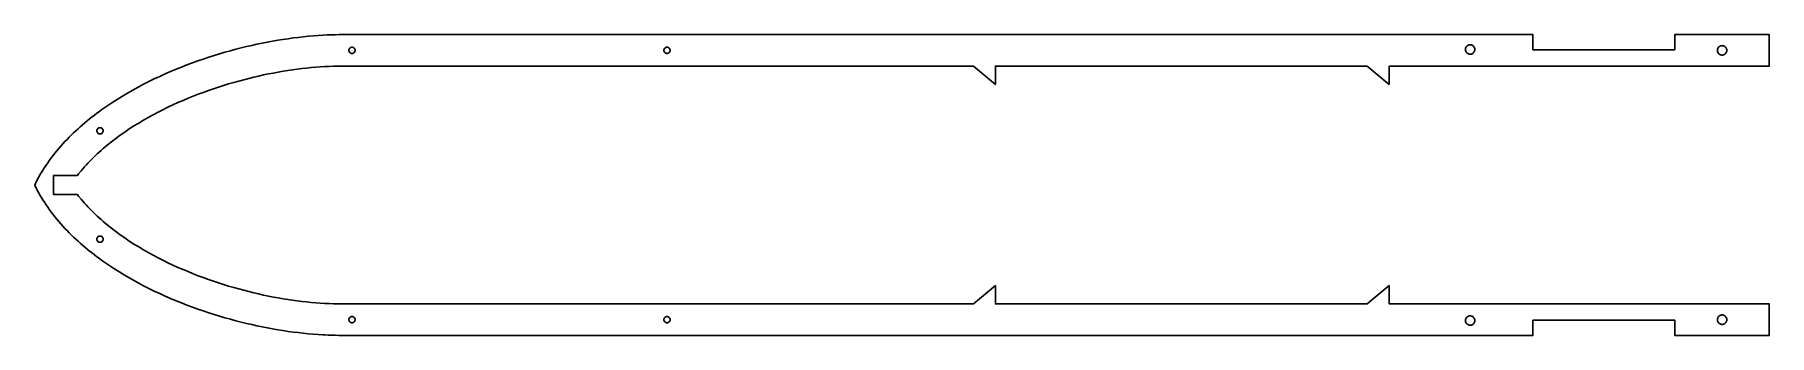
# Model space of a CAD drawing. Header units: millimetres. Extents: x 0 to 551, y 0 to 96.
import ezdxf

# ---------------------------------------------------------------- set-up
doc = ezdxf.new("R2010")
doc.units = ezdxf.units.MM

msp = doc.modelspace()

# ---------------------------------------------------------------- linework, layer by layer
for points in [[(14.74, 43.31), (13.93, 44.31), (13.54, 44.82), (5.94, 44.82), (5.94, 50.82), (13.54, 50.82), (13.93, 51.33), (14.74, 52.33), (15.26, 52.95), (15.79, 53.56), (16.34, 54.17), (16.89, 54.77), (17.46, 55.37), (18.04, 55.96), (18.63, 56.55), (19.23, 57.13), (19.84, 57.71), (20.46, 58.28), (21.09, 58.84), (21.73, 59.4), (22.38, 59.95), (23.04, 60.5), (24.39, 61.58), (25.76, 62.63), (27.16, 63.66), (28.59, 64.66), (30.04, 65.64), (31.52, 66.59), (33.01, 67.52), (34.53, 68.42), (36.06, 69.29), (37.6, 70.14), (39.16, 70.97), (40.73, 71.77), (42.31, 72.54), (43.89, 73.29), (45.49, 74.01), (47.09, 74.71), (48.69, 75.39), (50.3, 76.04), (51.91, 76.67), (53.52, 77.27), (55.13, 77.86), (56.74, 78.42), (58.35, 78.95), (59.96, 79.47), (61.57, 79.96), (63.17, 80.43), (64.76, 80.88), (66.36, 81.31), (67.94, 81.72), (69.52, 82.1), (71.09, 82.47), (72.66, 82.81), (74.21, 83.14), (75.76, 83.44), (77.3, 83.73), (78.83, 83.99), (80.35, 84.24), (81.85, 84.46), (83.35, 84.67), (84.84, 84.85), (86.31, 85.02), (87.77, 85.16), (89.22, 85.29), (90.65, 85.4), (92.07, 85.49), (93.47, 85.56), (94.85, 85.61), (96.22, 85.63), (97.58, 85.64), (298.01, 85.64), (305.01, 79.82), (305.01, 85.64), (423.01, 85.64), (430.01, 79.82), (430.01, 85.64), (550.66, 85.64), (550.66, 95.64), (520.66, 95.64), (520.66, 90.82), (475.6, 90.82), (475.6, 95.64), (97.58, 95.64), (96.69, 95.64), (95.41, 95.62), (94.12, 95.59), (92.83, 95.54), (91.51, 95.47), (89.96, 95.38), (88.4, 95.26), (86.83, 95.12), (85.25, 94.96), (83.66, 94.78), (82.05, 94.58), (80.44, 94.36), (78.81, 94.12), (77.18, 93.86), (75.54, 93.57), (73.89, 93.27), (72.23, 92.94), (70.56, 92.59), (68.88, 92.22), (67.2, 91.83), (65.51, 91.42), (63.81, 90.98), (62.11, 90.52), (60.4, 90.04), (58.69, 89.54), (56.97, 89.01), (55.25, 88.46), (53.52, 87.88), (51.79, 87.28), (50.06, 86.66), (48.33, 86.01), (46.6, 85.33), (44.87, 84.63), (43.14, 83.9), (41.41, 83.14), (39.69, 82.36), (37.97, 81.55), (36.26, 80.71), (34.55, 79.84), (32.86, 78.94), (31.17, 78.02), (29.49, 77.06), (27.83, 76.07), (26.18, 75.05), (24.54, 73.99), (22.93, 72.91), (21.33, 71.79), (20.55, 71.22), (19.76, 70.64), (18.99, 70.05), (18.21, 69.45), (17.45, 68.84), (16.69, 68.23), (15.95, 67.61), (15.2, 66.97), (14.47, 66.33), (13.75, 65.68), (13.03, 65.03), (12.32, 64.36), (11.63, 63.69), (10.94, 63), (10.26, 62.31), (9.59, 61.61), (8.94, 60.9), (8.29, 60.18), (7.66, 59.45), (7.04, 58.72), (6.44, 57.97), (5.84, 57.22), (5.26, 56.46), (4.69, 55.69), (4.14, 54.91), (3.61, 54.13), (3.08, 53.34), (2.58, 52.54), (1.88, 51.38), (1.22, 50.21), (0.59, 49.02), (0, 47.82), (0.59, 46.62), (1.22, 45.44), (1.88, 44.26), (2.58, 43.11), (3.08, 42.31), (3.61, 41.51), (4.14, 40.73), (4.69, 39.95), (5.26, 39.18), (5.84, 38.42), (6.44, 37.67), (7.04, 36.93), (7.66, 36.19), (8.29, 35.46), (8.94, 34.75), (9.59, 34.04), (10.26, 33.34), (10.94, 32.64), (11.63, 31.96), (12.32, 31.28), (13.03, 30.62), (13.75, 29.96), (14.47, 29.31), (15.2, 28.67), (15.95, 28.04), (16.69, 27.42), (17.45, 26.8), (18.21, 26.2), (18.99, 25.6), (19.76, 25.01), (20.55, 24.43), (21.33, 23.86), (22.93, 22.74), (24.54, 21.65), (26.18, 20.6), (27.83, 19.58), (29.49, 18.59), (31.17, 17.63), (32.86, 16.7), (34.55, 15.8), (36.26, 14.93), (37.97, 14.09), (39.69, 13.28), (41.41, 12.5), (43.14, 11.74), (44.87, 11.02), (46.6, 10.31), (48.33, 9.64), (50.06, 8.99), (51.79, 8.36), (53.52, 7.76), (55.25, 7.19), (56.97, 6.63), (58.69, 6.11), (60.4, 5.6), (62.11, 5.12), (63.81, 4.66), (65.51, 4.23), (67.2, 3.81), (68.88, 3.42), (70.56, 3.05), (72.23, 2.71), (73.89, 2.38), (75.54, 2.07), (77.18, 1.79), (78.81, 1.53), (80.44, 1.28), (82.05, 1.06), (83.66, 0.86), (85.25, 0.68), (86.83, 0.52), (88.4, 0.39), (89.96, 0.27), (91.51, 0.17), (92.07, 0.14), (93.19, 0.09), (94.31, 0.05), (95.41, 0.02), (96.5, 0.01), (97.58, 0), (475.6, 0), (475.6, 4.82), (520.66, 4.82), (520.66, 0), (550.66, 0), (550.66, 10), (430.01, 10), (430.01, 15.82), (423.01, 10), (305.01, 10), (305.01, 15.82), (298.01, 10), (97.58, 10), (96.22, 10.01), (94.85, 10.04), (93.47, 10.09), (92.07, 10.16), (90.65, 10.24), (89.22, 10.35), (87.77, 10.48), (86.31, 10.63), (84.84, 10.79), (83.35, 10.98), (81.85, 11.18), (80.35, 11.41), (78.83, 11.65), (77.3, 11.92), (75.76, 12.2), (74.21, 12.51), (72.66, 12.83), (71.09, 13.18), (69.52, 13.54), (67.94, 13.93), (66.36, 14.33), (64.76, 14.76), (63.17, 15.21), (61.57, 15.68), (59.96, 16.18), (58.35, 16.69), (56.74, 17.23), (55.13, 17.79), (53.52, 18.37), (51.91, 18.98), (50.3, 19.6), (48.69, 20.26), (47.09, 20.93), (45.49, 21.63), (43.89, 22.36), (42.31, 23.11), (40.73, 23.88), (39.16, 24.68), (37.6, 25.5), (36.06, 26.35), (34.53, 27.23), (33.01, 28.13), (31.52, 29.05), (30.04, 30), (28.59, 30.98), (27.16, 31.98), (25.76, 33.01), (24.39, 34.06), (23.04, 35.14), (22.38, 35.69), (21.73, 36.24), (21.09, 36.8), (20.46, 37.37), (19.84, 37.94), (19.23, 38.51), (18.63, 39.1), (18.04, 39.68), (17.46, 40.28), (16.89, 40.87), (16.34, 41.48), (15.79, 42.08), (15.26, 42.69)], [(101.72, 90.64), (101.7, 90.84), (101.65, 91.03), (101.56, 91.2), (101.43, 91.35), (101.28, 91.48), (101.11, 91.57), (100.92, 91.63), (100.72, 91.64), (100.53, 91.63), (100.34, 91.57), (100.17, 91.48), (100.02, 91.35), (99.89, 91.2), (99.8, 91.03), (99.74, 90.84), (99.72, 90.64), (99.74, 90.45), (99.8, 90.26), (99.89, 90.09), (100.02, 89.94), (100.17, 89.81), (100.34, 89.72), (100.53, 89.66), (100.72, 89.64), (100.92, 89.66), (101.11, 89.72), (101.28, 89.81), (101.43, 89.94), (101.56, 90.09), (101.65, 90.26), (101.7, 90.45)], [(201.72, 90.64), (201.7, 90.84), (201.65, 91.03), (201.56, 91.2), (201.43, 91.35), (201.28, 91.48), (201.11, 91.57), (200.92, 91.63), (200.72, 91.64), (200.53, 91.63), (200.34, 91.57), (200.17, 91.48), (200.02, 91.35), (199.89, 91.2), (199.8, 91.03), (199.74, 90.84), (199.72, 90.64), (199.74, 90.45), (199.8, 90.26), (199.89, 90.09), (200.02, 89.94), (200.17, 89.81), (200.34, 89.72), (200.53, 89.66), (200.72, 89.64), (200.92, 89.66), (201.11, 89.72), (201.28, 89.81), (201.43, 89.94), (201.56, 90.09), (201.65, 90.26), (201.7, 90.45)], [(457.16, 90.92), (457.14, 91.16), (457.08, 91.4), (456.99, 91.62), (456.86, 91.82), (456.7, 92), (456.51, 92.16), (456.3, 92.28), (456.08, 92.36), (455.84, 92.41), (455.6, 92.42), (455.36, 92.39), (455.13, 92.32), (454.91, 92.22), (454.71, 92.08), (454.54, 91.92), (454.39, 91.72), (454.28, 91.51), (454.2, 91.28), (454.17, 91.04), (454.17, 90.8), (454.2, 90.56), (454.28, 90.33), (454.39, 90.12), (454.54, 89.93), (454.71, 89.76), (454.91, 89.62), (455.13, 89.52), (455.36, 89.45), (455.6, 89.42), (455.84, 89.43), (456.08, 89.48), (456.3, 89.57), (456.51, 89.69), (456.7, 89.84), (456.86, 90.02), (456.99, 90.22), (457.08, 90.45), (457.14, 90.68)], [(537.16, 90.64), (537.14, 90.89), (537.08, 91.12), (536.99, 91.34), (536.86, 91.55), (536.7, 91.73), (536.51, 91.88), (536.3, 92), (536.08, 92.09), (535.84, 92.13), (535.6, 92.14), (535.36, 92.11), (535.13, 92.05), (534.91, 91.94), (534.71, 91.81), (534.54, 91.64), (534.39, 91.45), (534.28, 91.23), (534.2, 91), (534.17, 90.77), (534.17, 90.52), (534.2, 90.29), (534.28, 90.06), (534.39, 89.84), (534.54, 89.65), (534.71, 89.48), (534.91, 89.35), (535.13, 89.24), (535.36, 89.17), (535.6, 89.15), (535.84, 89.16), (536.08, 89.2), (536.3, 89.29), (536.51, 89.41), (536.7, 89.56), (536.86, 89.74), (536.99, 89.95), (537.08, 90.17), (537.14, 90.4)], [(21.72, 65.06), (21.7, 65.25), (21.65, 65.44), (21.56, 65.61), (21.43, 65.77), (21.28, 65.89), (21.11, 65.98), (20.92, 66.04), (20.72, 66.06), (20.53, 66.04), (20.34, 65.98), (20.17, 65.89), (20.02, 65.77), (19.89, 65.61), (19.8, 65.44), (19.74, 65.25), (19.72, 65.06), (19.74, 64.86), (19.8, 64.68), (19.89, 64.5), (20.02, 64.35), (20.17, 64.23), (20.34, 64.13), (20.53, 64.08), (20.72, 64.06), (20.92, 64.08), (21.11, 64.13), (21.28, 64.23), (21.43, 64.35), (21.56, 64.5), (21.65, 64.68), (21.7, 64.86)], [(21.72, 30.59), (21.7, 30.78), (21.65, 30.97), (21.56, 31.14), (21.43, 31.29), (21.28, 31.42), (21.11, 31.51), (20.92, 31.57), (20.72, 31.59), (20.53, 31.57), (20.34, 31.51), (20.17, 31.42), (20.02, 31.29), (19.89, 31.14), (19.8, 30.97), (19.74, 30.78), (19.72, 30.59), (19.74, 30.39), (19.8, 30.2), (19.89, 30.03), (20.02, 29.88), (20.17, 29.75), (20.34, 29.66), (20.53, 29.6), (20.72, 29.59), (20.92, 29.6), (21.11, 29.66), (21.28, 29.75), (21.43, 29.88), (21.56, 30.03), (21.65, 30.2), (21.7, 30.39)], [(101.72, 5), (101.7, 5.2), (101.65, 5.38), (101.56, 5.56), (101.43, 5.71), (101.28, 5.83), (101.11, 5.92), (100.92, 5.98), (100.72, 6), (100.53, 5.98), (100.34, 5.92), (100.17, 5.83), (100.02, 5.71), (99.89, 5.56), (99.8, 5.38), (99.74, 5.2), (99.72, 5), (99.74, 4.8), (99.8, 4.62), (99.89, 4.44), (100.02, 4.29), (100.17, 4.17), (100.34, 4.08), (100.53, 4.02), (100.72, 4), (100.92, 4.02), (101.11, 4.08), (101.28, 4.17), (101.43, 4.29), (101.56, 4.44), (101.65, 4.62), (101.7, 4.8)], [(201.72, 5), (201.7, 5.2), (201.65, 5.38), (201.56, 5.56), (201.43, 5.71), (201.28, 5.83), (201.11, 5.92), (200.92, 5.98), (200.72, 6), (200.53, 5.98), (200.34, 5.92), (200.17, 5.83), (200.02, 5.71), (199.89, 5.56), (199.8, 5.38), (199.74, 5.2), (199.72, 5), (199.74, 4.8), (199.8, 4.62), (199.89, 4.44), (200.02, 4.29), (200.17, 4.17), (200.34, 4.08), (200.53, 4.02), (200.72, 4), (200.92, 4.02), (201.11, 4.08), (201.28, 4.17), (201.43, 4.29), (201.56, 4.44), (201.65, 4.62), (201.7, 4.8)], [(457.16, 4.72), (457.14, 4.96), (457.08, 5.2), (456.99, 5.42), (456.86, 5.62), (456.7, 5.8), (456.51, 5.96), (456.3, 6.08), (456.08, 6.16), (455.84, 6.21), (455.6, 6.22), (455.36, 6.19), (455.13, 6.13), (454.91, 6.02), (454.71, 5.88), (454.54, 5.72), (454.39, 5.52), (454.28, 5.31), (454.2, 5.08), (454.17, 4.84), (454.17, 4.6), (454.2, 4.36), (454.28, 4.14), (454.39, 3.92), (454.54, 3.73), (454.71, 3.56), (454.91, 3.42), (455.13, 3.32), (455.36, 3.25), (455.6, 3.22), (455.84, 3.23), (456.08, 3.28), (456.3, 3.37), (456.51, 3.49), (456.7, 3.64), (456.86, 3.82), (456.99, 4.03), (457.08, 4.25), (457.14, 4.48)], [(537.16, 5), (537.14, 5.24), (537.08, 5.48), (536.99, 5.7), (536.86, 5.9), (536.7, 6.08), (536.51, 6.23), (536.3, 6.36), (536.08, 6.44), (535.84, 6.49), (535.6, 6.5), (535.36, 6.47), (535.13, 6.4), (534.91, 6.3), (534.71, 6.16), (534.54, 5.99), (534.39, 5.8), (534.28, 5.59), (534.2, 5.36), (534.17, 5.12), (534.17, 4.88), (534.2, 4.64), (534.28, 4.41), (534.39, 4.2), (534.54, 4.01), (534.71, 3.84), (534.91, 3.7), (535.13, 3.6), (535.36, 3.53), (535.6, 3.5), (535.84, 3.51), (536.08, 3.56), (536.3, 3.64), (536.51, 3.77), (536.7, 3.92), (536.86, 4.1), (536.99, 4.3), (537.08, 4.52), (537.14, 4.76)]]:
    msp.add_lwpolyline(points, close=True)

doc.saveas('drawing.dxf')
